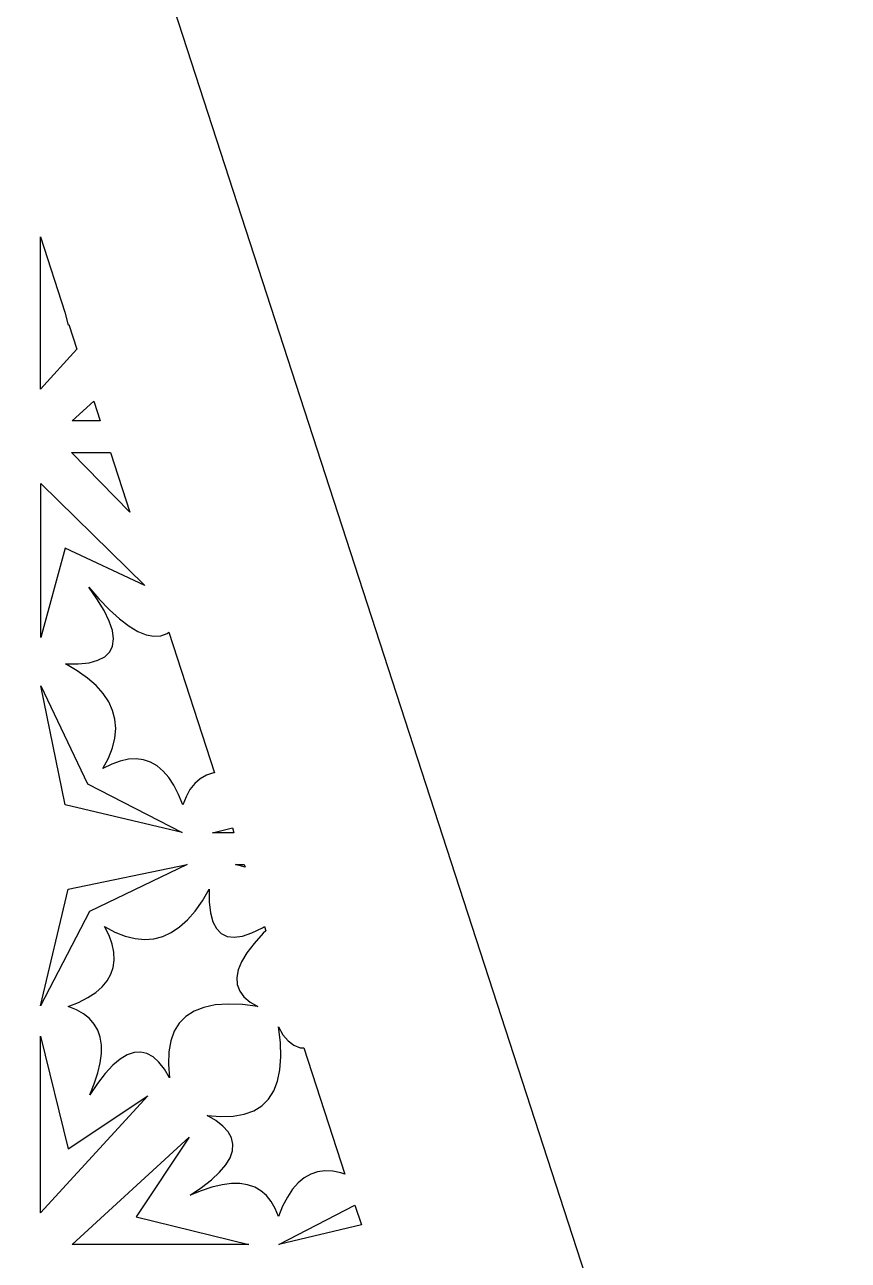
# Model space of a CAD drawing. Header units: metres. Extents: x -75 to 75, y 0 to 231.
# Drawn here: x 25 to 75, y 50 to 125 of the extents above; entities that cross this region are included whole.
import ezdxf

# ---------------------------------------------------------------- set-up
doc = ezdxf.new("R2010")
doc.units = ezdxf.units.M

msp = doc.modelspace()

# ---------------------------------------------------------------- linework, layer by layer
for p, q in [((75, 0), (0, 230.826)), ((25.9521, 112.121), (27.4373, 107.55)), ((25.9521, 102.886), (25.9521, 112.121)), ((27.4373, 107.55), (27.6314, 106.759)), ((27.6314, 106.759), (27.6832, 106.793)), ((27.6832, 106.793), (28.1684, 105.3)), ((28.1684, 105.3), (25.9521, 102.886)), ((27.8862, 100.952), (29.1916, 102.151)), ((29.1916, 102.151), (29.5811, 100.952)), ((29.5811, 100.952), (27.8862, 100.952)), ((27.8427, 99.0257), (30.207, 99.0257)), ((31.3802, 95.4151), (27.8427, 99.0257)), ((30.207, 99.0257), (31.3802, 95.4151)), ((25.9743, 97.1573), (32.3029, 90.9569)), ((25.9743, 87.7968), (25.9743, 97.1573)), ((27.4582, 93.2182), (25.9743, 87.7968)), ((32.3029, 90.9569), (27.4582, 93.2182)), ((29.3846, 90.155), (28.8841, 90.863)), ((28.8841, 90.863), (29.5052, 90.1512)), ((29.8187, 89.4402), (29.3846, 90.155)), ((29.5052, 90.1512), (30.1529, 89.4814)), ((30.1308, 88.7955), (29.8187, 89.4402)), ((30.1529, 89.4814), (30.764, 88.9275)), ((30.3215, 88.2217), (30.1308, 88.7955)), ((30.764, 88.9275), (31.3377, 88.4911)), ((30.3917, 87.719), (30.3215, 88.2217)), ((31.3377, 88.4911), (31.8756, 88.1699)), ((31.8756, 88.1699), (32.3761, 87.9654)), ((32.3761, 87.9654), (32.8407, 87.8769)), ((32.8407, 87.8769), (33.2672, 87.9059)), ((33.2672, 87.9059), (33.6578, 88.0508)), ((33.6578, 88.0508), (33.7507, 88.1196)), ((33.7507, 88.1196), (36.5204, 79.5951)), ((30.1628, 86.9263), (30.3375, 87.2871)), ((30.3375, 87.2871), (30.3917, 87.719)), ((28.244, 86.1992), (28.9062, 86.274)), ((28.9062, 86.274), (29.4464, 86.4197)), ((29.4464, 86.4197), (29.866, 86.6379)), ((29.866, 86.6379), (30.1628, 86.9263)), ((27.4803, 86.1961), (28.244, 86.1992)), ((28.1845, 85.7841), (27.4803, 86.1961)), ((28.8071, 85.3432), (28.1845, 85.7841)), ((27.4651, 77.6382), (25.9811, 84.8656)), ((25.9811, 84.8656), (28.82, 78.9284)), ((29.335, 84.8824), (28.8071, 85.3432)), ((29.7653, 84.4017), (29.335, 84.8824)), ((30.1003, 83.9005), (29.7653, 84.4017)), ((30.3375, 83.3794), (30.1003, 83.9005)), ((30.4787, 82.8392), (30.3375, 83.3794)), ((30.5237, 82.2784), (30.4787, 82.8392)), ((30.4718, 81.6978), (30.5237, 82.2784)), ((30.0789, 80.4779), (30.323, 81.0982)), ((30.323, 81.0982), (30.4718, 81.6978)), ((29.7447, 79.8523), (30.0789, 80.4779)), ((30.8052, 80.307), (30.2803, 80.1178)), ((31.3019, 80.4146), (30.8052, 80.307)), ((31.7734, 80.4375), (31.3019, 80.4146)), ((32.2205, 80.3772), (31.7734, 80.4375)), ((32.6393, 80.2353), (32.2205, 80.3772)), ((30.2803, 80.1178), (29.7447, 79.8523)), ((33.033, 80.0087), (32.6393, 80.2353)), ((33.4, 79.6997), (33.033, 80.0087)), ((33.7402, 79.3083), (33.4, 79.6997)), ((36.4662, 79.5868), (36.0382, 79.4418)), ((36.5204, 79.5951), (36.4662, 79.5868)), ((28.82, 78.9284), (34.5627, 75.9605)), ((34.0553, 78.8338), (33.7402, 79.3083)), ((34.343, 78.2753), (34.0553, 78.8338)), ((35.3226, 78.936), (35.0349, 78.5744)), ((35.6575, 79.2244), (35.3226, 78.936)), ((36.0382, 79.4418), (35.6575, 79.2244)), ((34.6008, 77.6482), (34.343, 78.2753)), ((34.7923, 78.1418), (34.6008, 77.6482)), ((35.0349, 78.5744), (34.7923, 78.1418)), ((34.5627, 75.9605), (27.4651, 77.6382)), ((36.3953, 75.9521), (37.6075, 76.2495)), ((37.7041, 75.9521), (36.3953, 75.9521)), ((37.6075, 76.2495), (37.7041, 75.9521)), ((27.6382, 72.5349), (34.8656, 74.0189)), ((34.8656, 74.0189), (28.9284, 71.18)), ((37.7968, 74.0257), (38.33, 74.0257)), ((38.3821, 73.8655), (37.7968, 74.0257)), ((38.33, 74.0257), (38.3821, 73.8655)), ((25.9605, 65.4373), (27.6382, 72.5349)), ((35.7841, 71.8155), (36.1961, 72.5197)), ((36.1961, 72.5197), (36.1992, 71.756)), ((35.3432, 71.1929), (35.7841, 71.8155)), ((36.1992, 71.756), (36.274, 71.0938)), ((28.9284, 71.18), (25.9605, 65.4373)), ((34.4017, 70.2347), (34.8824, 70.665)), ((34.8824, 70.665), (35.3432, 71.1929)), ((36.274, 71.0938), (36.4197, 70.5536)), ((36.4197, 70.5536), (36.6379, 70.134)), ((30.1178, 69.7197), (29.8523, 70.2553)), ((29.8523, 70.2553), (30.4779, 69.9211)), ((30.4779, 69.9211), (31.0982, 69.677)), ((33.3794, 69.6625), (33.9005, 69.8997)), ((33.9005, 69.8997), (34.4017, 70.2347)), ((36.6379, 70.134), (36.9263, 69.8372)), ((36.9263, 69.8372), (37.2871, 69.6625)), ((38.2217, 69.6785), (38.7955, 69.8692)), ((38.7955, 69.8692), (39.4402, 70.1813)), ((39.4814, 69.8471), (38.9275, 69.236)), ((39.4402, 70.1813), (39.5563, 70.2518)), ((39.6384, 69.999), (39.4814, 69.8471)), ((39.5563, 70.2518), (39.6384, 69.999)), ((30.307, 69.1948), (30.1178, 69.7197)), ((30.4146, 68.6981), (30.307, 69.1948)), ((31.0982, 69.677), (31.6978, 69.5282)), ((31.6978, 69.5282), (32.2784, 69.4763)), ((32.2784, 69.4763), (32.8392, 69.5213)), ((32.8392, 69.5213), (33.3794, 69.6625)), ((37.2871, 69.6625), (37.719, 69.6083)), ((37.719, 69.6083), (38.2217, 69.6785)), ((38.9275, 69.236), (38.4911, 68.6623)), ((30.4375, 68.2266), (30.4146, 68.6981)), ((38.4911, 68.6623), (38.1699, 68.1244)), ((30.2353, 67.3607), (30.3772, 67.7795)), ((30.3772, 67.7795), (30.4375, 68.2266)), ((37.9654, 67.6239), (37.8769, 67.1593)), ((38.1699, 68.1244), (37.9654, 67.6239)), ((29.6997, 66.6), (30.0087, 66.967)), ((30.0087, 66.967), (30.2353, 67.3607)), ((37.8769, 67.1593), (37.9059, 66.7328)), ((28.8338, 65.9447), (29.3083, 66.2598)), ((29.3083, 66.2598), (29.6997, 66.6)), ((37.9059, 66.7328), (38.0508, 66.3422)), ((38.0508, 66.3422), (38.3125, 65.9889)), ((27.6482, 65.3992), (28.2753, 65.657)), ((28.1418, 65.2077), (27.6482, 65.3992)), ((28.2753, 65.657), (28.8338, 65.9447)), ((35.8765, 65.3534), (35.2837, 65.1222)), ((36.5623, 65.4984), (35.8765, 65.3534)), ((37.3428, 65.554), (36.5623, 65.4984)), ((38.2187, 65.5235), (37.3428, 65.554)), ((39.1609, 65.4076), (38.2187, 65.5235)), ((38.3125, 65.9889), (38.6902, 65.6738)), ((38.6902, 65.6738), (39.1609, 65.4076)), ((28.5744, 64.9651), (28.1418, 65.2077)), ((28.936, 64.6774), (28.5744, 64.9651)), ((29.2244, 64.3425), (28.936, 64.6774)), ((34.787, 64.8026), (34.3842, 64.3959)), ((35.2837, 65.1222), (34.787, 64.8026)), ((29.4418, 63.9618), (29.2244, 64.3425)), ((29.5868, 63.5338), (29.4418, 63.9618)), ((34.0767, 63.9015), (33.8646, 63.3202)), ((34.3842, 64.3959), (34.0767, 63.9015)), ((40.5235, 63.2179), (40.4076, 64.1617)), ((40.4076, 64.1617), (40.6738, 63.6902)), ((25.9521, 63.6047), (27.6314, 56.7589)), ((25.9521, 52.8862), (25.9521, 63.6047)), ((29.6593, 63.0615), (29.5868, 63.5338)), ((29.6593, 62.5435), (29.6593, 63.0615)), ((33.8646, 63.3202), (33.7471, 62.6503)), ((40.554, 62.3421), (40.5235, 63.2179)), ((40.6738, 63.6902), (40.9889, 63.3125)), ((40.9889, 63.3125), (41.3422, 63.0508)), ((41.3422, 63.0508), (41.7328, 62.9059)), ((29.586, 61.9781), (29.6593, 62.5435)), ((31.2263, 62.4687), (30.7968, 62.2086)), ((31.6414, 62.6129), (31.2263, 62.4687)), ((32.0404, 62.6427), (31.6414, 62.6129)), ((32.4242, 62.5557), (32.0404, 62.6427)), ((32.7934, 62.3528), (32.4242, 62.5557)), ((33.1459, 62.0346), (32.7934, 62.3528)), ((33.7471, 62.6503), (33.7234, 61.8942)), ((40.4976, 61.5616), (40.554, 62.3421)), ((41.7328, 62.9059), (41.9478, 62.8913)), ((41.9478, 62.8913), (44.4408, 55.2186)), ((29.4418, 61.3686), (29.586, 61.9781)), ((30.3528, 61.834), (29.8927, 61.3434)), ((30.7968, 62.2086), (30.3528, 61.834)), ((33.4831, 61.6013), (33.1459, 62.0346)), ((33.7921, 61.0741), (33.4831, 61.6013)), ((33.7234, 61.8942), (33.7921, 61.0741)), ((40.3534, 60.8757), (40.4976, 61.5616)), ((29.2252, 60.7132), (29.4418, 61.3686)), ((29.8927, 61.3434), (29.4182, 60.7361)), ((40.1222, 60.2837), (40.3534, 60.8757)), ((29.4182, 60.7361), (28.9543, 60.0533)), ((28.9543, 60.0533), (29.2252, 60.7132)), ((39.8026, 59.787), (40.1222, 60.2837)), ((32.4707, 59.9854), (25.9521, 52.8862)), ((27.6314, 56.7589), (32.4707, 59.9854)), ((38.9015, 59.0767), (39.3959, 59.3842)), ((39.3959, 59.3842), (39.8026, 59.787)), ((36.602, 58.4824), (36.0733, 58.7921)), ((36.0733, 58.7921), (36.8935, 58.7234)), ((36.8935, 58.7234), (37.6495, 58.7463)), ((37.6495, 58.7463), (38.3202, 58.8646)), ((38.3202, 58.8646), (38.9015, 59.0767)), ((37.0346, 58.1459), (36.602, 58.4824)), ((37.3528, 57.7934), (37.0346, 58.1459)), ((37.5557, 57.4242), (37.3528, 57.7934)), ((27.8862, 50.9521), (34.9854, 57.4707)), ((34.9854, 57.4707), (31.7589, 52.6314)), ((37.6427, 57.0404), (37.5557, 57.4242)), ((37.6129, 56.6414), (37.6427, 57.0404)), ((37.4687, 56.2263), (37.6129, 56.6414)), ((36.8332, 55.352), (37.2086, 55.7968)), ((37.2086, 55.7968), (37.4687, 56.2263)), ((35.7361, 54.4182), (36.3426, 54.8927)), ((36.3426, 54.8927), (36.8332, 55.352)), ((41.967, 55.0087), (41.6, 54.7005)), ((42.3607, 55.2353), (41.967, 55.0087)), ((42.7795, 55.3772), (42.3607, 55.2353)), ((43.2266, 55.4375), (42.7795, 55.3772)), ((43.6981, 55.4146), (43.2266, 55.4375)), ((44.1956, 55.307), (43.6981, 55.4146)), ((44.4408, 55.2186), (44.1956, 55.307)), ((35.0533, 53.9543), (35.7361, 54.4182)), ((35.7132, 54.2252), (35.0533, 53.9543)), ((36.3693, 54.4418), (35.7132, 54.2252)), ((36.9789, 54.5868), (36.3693, 54.4418)), ((37.5443, 54.6593), (36.9789, 54.5868)), ((38.0623, 54.6585), (37.5443, 54.6593)), ((38.5345, 54.586), (38.0623, 54.6585)), ((38.9618, 54.4418), (38.5345, 54.586)), ((39.3425, 54.2244), (38.9618, 54.4418)), ((39.6774, 53.936), (39.3425, 54.2244)), ((41.2598, 54.3083), (40.9454, 53.8345)), ((41.6, 54.7005), (41.2598, 54.3083)), ((39.9658, 53.5736), (39.6774, 53.936)), ((40.2077, 53.141), (39.9658, 53.5736)), ((40.657, 53.2761), (40.3992, 52.6482)), ((40.4373, 50.9605), (45.0498, 53.3443)), ((40.9454, 53.8345), (40.657, 53.2761)), ((45.0498, 53.3443), (45.4401, 52.1431)), ((31.7589, 52.6314), (38.6047, 50.9521)), ((40.3992, 52.6482), (40.2077, 53.141)), ((45.4401, 52.1431), (40.4373, 50.9605)), ((38.6047, 50.9521), (27.8862, 50.9521))]:
    msp.add_line(p, q)

doc.saveas('drawing.dxf')
